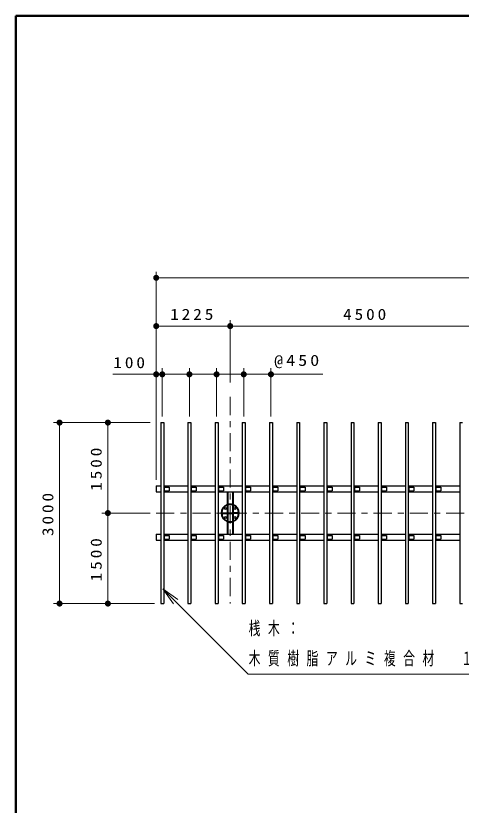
# Model space of a CAD drawing. Units: millimetres on the paper, with parts at other scales. Extents: x -365 to 10, y -38 to 257.
# Drawn here: x -365 to -291.3, y 126.1 to 257 of the extents above; entities that cross this region are included whole.
import ezdxf

# ---------------------------------------------------------------- set-up
doc = ezdxf.new("R2010")
doc.units = ezdxf.units.MM
doc.linetypes.add('USER2', pattern=[6, 3, -1, 1, -1])
doc.layers.add('LY_1', color=7, linetype='Continuous', lineweight=25)
doc.layers.add('LY_2', color=7, linetype='Continuous', lineweight=13)
doc.styles.add('ＭＳ ゴシック', font='')
doc.styles.get('ＭＳ ゴシック').set_extended_font_data('MS Gothic')

# ---------------------------------------------------------------- blocks, each defined once
blk = doc.blocks.new('filled_dot')
at = {"color": 0, "linetype": 'Continuous', "lineweight": -2, "const_width": 1.25}
blk.add_lwpolyline([(-0.625, 0, 1), (0.625, 0, 1)], format="xyb", close=True, dxfattribs=at)

msp = doc.modelspace()

# ---------------------------------------------------------------- linework, layer by layer
at = {"layer": 'LY_1', "lineweight": 13}
for p, q in [((-341.755, 180.065), (-341.755, 214.565)), ((-341.755, 213.565), (-182.255, 213.565)), ((-341.755, 205.565), (-329.505, 205.565)), ((-329.505, 196.198), (-329.505, 206.565)), ((-329.505, 205.565), (-284.505, 205.565)), ((-341.755, 180.065), (-341.755, 198.565)), ((-340.755, 190.565), (-340.755, 198.565)), ((-336.255, 190.565), (-336.255, 198.565)), ((-336.255, 190.565), (-336.255, 198.565)), ((-331.755, 190.565), (-331.755, 198.565)), ((-331.755, 190.565), (-331.755, 198.565)), ((-327.255, 190.565), (-327.255, 198.565)), ((-327.255, 190.565), (-327.255, 198.565)), ((-322.755, 190.565), (-322.755, 198.565)), ((-322.755, 190.565), (-322.755, 198.565)), ((-348.913, 197.565), (-340.755, 197.565)), ((-343.755, 197.565), (-333.255, 197.565)), ((-339.255, 197.565), (-328.755, 197.565)), ((-334.755, 197.565), (-324.255, 197.565)), ((-330.255, 197.565), (-319.755, 197.565)), ((-322.755, 197.565), (-314.176, 197.565)), ((-342.755, 189.565), (-358.755, 189.565)), ((-357.755, 159.565), (-357.755, 189.565)), ((-349.755, 174.565), (-349.755, 189.565)), ((-342.755, 174.565), (-350.755, 174.565)), ((-349.755, 159.565), (-349.755, 174.565)), ((-338.891, 159.527), (-340.659, 162.002)), ((-340.659, 162.002), (-338.184, 160.234)), ((-340.659, 162.002), (-338.537, 159.881)), ((-342.055, 159.565), (-358.755, 159.565))]:
    msp.add_line(p, q, dxfattribs=at)
at = {"layer": 'LY_1', "linetype": 'USER2', "lineweight": 13}
for p, q in [((-329.505, 193.815), (-329.505, 159.565)), ((-341.755, 174.565), (-182.255, 174.565))]:
    msp.add_line(p, q, dxfattribs=at)
at = {"layer": 'LY_1', "color": 40}
for p, q in [((-340.995, 189.565), (-340.995, 159.565)), ((-340.995, 189.565), (-340.515, 189.565)), ((-340.515, 189.565), (-340.515, 159.565)), ((-336.495, 189.565), (-336.495, 159.565)), ((-336.495, 189.565), (-336.015, 189.565)), ((-336.015, 189.565), (-336.015, 159.565)), ((-331.995, 189.565), (-331.995, 159.565)), ((-331.995, 189.565), (-331.515, 189.565)), ((-331.515, 189.565), (-331.515, 159.565)), ((-327.495, 189.565), (-327.495, 159.565)), ((-327.495, 189.565), (-327.015, 189.565)), ((-327.015, 189.565), (-327.015, 159.565)), ((-322.995, 189.565), (-322.995, 159.565)), ((-322.995, 189.565), (-322.515, 189.565)), ((-322.515, 189.565), (-322.515, 159.565)), ((-318.495, 189.565), (-318.495, 159.565)), ((-318.495, 189.565), (-318.015, 189.565)), ((-318.015, 189.565), (-318.015, 159.565)), ((-313.995, 189.565), (-313.995, 159.565)), ((-313.995, 189.565), (-313.515, 189.565)), ((-313.515, 189.565), (-313.515, 159.565)), ((-309.495, 189.565), (-309.495, 159.565)), ((-309.495, 189.565), (-309.015, 189.565)), ((-309.015, 189.565), (-309.015, 159.565)), ((-304.995, 189.565), (-304.995, 159.565)), ((-304.995, 189.565), (-304.515, 189.565)), ((-304.515, 189.565), (-304.515, 159.565)), ((-300.495, 189.565), (-300.495, 159.565)), ((-300.495, 189.565), (-300.015, 189.565)), ((-300.015, 189.565), (-300.015, 159.565)), ((-295.995, 189.565), (-295.995, 159.565)), ((-295.995, 189.565), (-295.515, 189.565)), ((-295.515, 189.565), (-295.515, 159.565)), ((-291.495, 189.565), (-291.495, 159.565)), ((-291.495, 189.565), (-291.015, 189.565)), ((-340.995, 159.565), (-340.515, 159.565)), ((-336.495, 159.565), (-336.015, 159.565)), ((-331.995, 159.565), (-331.515, 159.565)), ((-327.495, 159.565), (-327.015, 159.565)), ((-322.995, 159.565), (-322.515, 159.565)), ((-318.495, 159.565), (-318.015, 159.565)), ((-313.995, 159.565), (-313.515, 159.565)), ((-309.495, 159.565), (-309.015, 159.565)), ((-304.995, 159.565), (-304.515, 159.565)), ((-300.495, 159.565), (-300.015, 159.565)), ((-295.995, 159.565), (-295.515, 159.565)), ((-291.495, 159.565), (-291.015, 159.565))]:
    msp.add_line(p, q, dxfattribs=at)
at = {"layer": 'LY_1'}
for p, q in [((-341.755, 179.065), (-341.03, 179.065)), ((-341.755, 179.065), (-341.755, 178.065)), ((-341.755, 178.065), (-341.03, 178.065)), ((-340.515, 179.065), (-336.495, 179.065)), ((-340.515, 178.865), (-340.515, 178.265)), ((-340.515, 178.865), (-339.615, 178.865)), ((-340.515, 178.265), (-339.615, 178.265)), ((-340.515, 178.065), (-336.495, 178.065)), ((-340.445, 178.865), (-340.445, 178.265)), ((-339.615, 178.865), (-339.615, 178.265)), ((-336.015, 179.065), (-331.995, 179.065)), ((-336.015, 178.865), (-336.015, 178.265)), ((-336.015, 178.865), (-335.115, 178.865)), ((-336.015, 178.265), (-335.115, 178.265)), ((-336.015, 178.065), (-331.995, 178.065)), ((-335.945, 178.865), (-335.945, 178.265)), ((-335.115, 178.865), (-335.115, 178.265)), ((-331.515, 179.065), (-327.495, 179.065)), ((-331.515, 178.865), (-331.515, 178.265)), ((-331.515, 178.865), (-330.615, 178.865)), ((-331.515, 178.265), (-330.615, 178.265)), ((-331.515, 178.065), (-327.495, 178.065)), ((-331.445, 178.865), (-331.445, 178.265)), ((-330.615, 178.865), (-330.615, 178.265)), ((-330.005, 178.065), (-330.005, 171.065)), ((-329.915, 178.065), (-329.915, 171.065)), ((-329.095, 178.065), (-329.095, 171.065)), ((-329.005, 178.065), (-329.005, 171.065)), ((-327.015, 179.065), (-322.995, 179.065)), ((-327.015, 178.865), (-327.015, 178.265)), ((-327.015, 178.865), (-326.115, 178.865)), ((-327.015, 178.265), (-326.115, 178.265)), ((-327.015, 178.065), (-322.995, 178.065)), ((-326.945, 178.865), (-326.945, 178.265)), ((-326.115, 178.865), (-326.115, 178.265)), ((-322.515, 179.065), (-318.495, 179.065)), ((-322.515, 178.865), (-322.515, 178.265)), ((-322.515, 178.865), (-321.615, 178.865)), ((-322.515, 178.265), (-321.615, 178.265)), ((-322.515, 178.065), (-318.495, 178.065)), ((-322.445, 178.865), (-322.445, 178.265)), ((-321.615, 178.865), (-321.615, 178.265)), ((-318.015, 179.065), (-313.995, 179.065)), ((-318.015, 178.865), (-318.015, 178.265)), ((-318.015, 178.865), (-317.115, 178.865)), ((-318.015, 178.265), (-317.115, 178.265)), ((-318.015, 178.065), (-313.995, 178.065)), ((-317.945, 178.865), (-317.945, 178.265)), ((-317.115, 178.865), (-317.115, 178.265)), ((-313.515, 179.065), (-309.495, 179.065)), ((-313.515, 178.865), (-313.515, 178.265)), ((-313.515, 178.865), (-312.615, 178.865)), ((-313.515, 178.265), (-312.615, 178.265)), ((-313.515, 178.065), (-309.495, 178.065)), ((-313.445, 178.865), (-313.445, 178.265)), ((-312.615, 178.865), (-312.615, 178.265)), ((-309.015, 179.065), (-304.995, 179.065)), ((-309.015, 178.865), (-309.015, 178.265)), ((-309.015, 178.865), (-308.115, 178.865)), ((-309.015, 178.265), (-308.115, 178.265)), ((-309.015, 178.065), (-304.995, 178.065)), ((-308.945, 178.865), (-308.945, 178.265)), ((-308.115, 178.865), (-308.115, 178.265)), ((-304.515, 179.065), (-300.495, 179.065)), ((-304.515, 178.865), (-304.515, 178.265)), ((-304.515, 178.865), (-303.615, 178.865)), ((-304.515, 178.265), (-303.615, 178.265)), ((-304.515, 178.065), (-300.495, 178.065)), ((-304.445, 178.865), (-304.445, 178.265)), ((-303.615, 178.865), (-303.615, 178.265)), ((-300.015, 179.065), (-295.995, 179.065)), ((-300.015, 178.865), (-300.015, 178.265)), ((-300.015, 178.865), (-299.115, 178.865)), ((-300.015, 178.265), (-299.115, 178.265)), ((-300.015, 178.065), (-295.995, 178.065)), ((-299.945, 178.865), (-299.945, 178.265)), ((-299.115, 178.865), (-299.115, 178.265)), ((-295.515, 179.065), (-291.495, 179.065)), ((-295.515, 178.865), (-295.515, 178.265)), ((-295.515, 178.865), (-294.615, 178.865)), ((-295.515, 178.265), (-294.615, 178.265)), ((-295.515, 178.065), (-291.495, 178.065)), ((-295.445, 178.865), (-295.445, 178.265)), ((-294.615, 178.865), (-294.615, 178.265)), ((-330.805, 174.61), (-330.805, 174.52)), ((-330.805, 174.61), (-330.005, 174.61)), ((-330.805, 174.52), (-330.005, 174.52)), ((-329.915, 174.61), (-329.095, 174.61)), ((-329.915, 174.52), (-329.095, 174.52)), ((-328.205, 174.61), (-329.005, 174.61)), ((-328.205, 174.52), (-329.005, 174.52)), ((-328.205, 174.61), (-328.205, 174.52)), ((-341.755, 171.065), (-341.03, 171.065)), ((-341.755, 171.065), (-341.755, 170.065)), ((-340.515, 171.065), (-336.495, 171.065)), ((-340.515, 170.865), (-340.515, 170.265)), ((-340.515, 170.865), (-339.615, 170.865)), ((-340.515, 170.265), (-339.615, 170.265)), ((-340.445, 170.865), (-340.445, 170.265)), ((-339.615, 170.865), (-339.615, 170.265)), ((-336.015, 171.065), (-331.995, 171.065)), ((-336.015, 170.865), (-336.015, 170.265)), ((-336.015, 170.865), (-335.115, 170.865)), ((-336.015, 170.265), (-335.115, 170.265)), ((-335.945, 170.865), (-335.945, 170.265)), ((-335.115, 170.865), (-335.115, 170.265)), ((-331.515, 171.065), (-327.495, 171.065)), ((-331.515, 170.865), (-331.515, 170.265)), ((-331.515, 170.865), (-330.615, 170.865)), ((-331.515, 170.265), (-330.615, 170.265)), ((-331.445, 170.865), (-331.445, 170.265)), ((-330.615, 170.865), (-330.615, 170.265)), ((-327.015, 171.065), (-322.995, 171.065)), ((-327.015, 170.865), (-327.015, 170.265)), ((-327.015, 170.865), (-326.115, 170.865)), ((-327.015, 170.265), (-326.115, 170.265)), ((-326.945, 170.865), (-326.945, 170.265)), ((-326.115, 170.865), (-326.115, 170.265)), ((-322.515, 171.065), (-318.495, 171.065)), ((-322.515, 170.865), (-322.515, 170.265)), ((-322.515, 170.865), (-321.615, 170.865)), ((-322.515, 170.265), (-321.615, 170.265)), ((-322.445, 170.865), (-322.445, 170.265)), ((-321.615, 170.865), (-321.615, 170.265)), ((-318.015, 171.065), (-313.995, 171.065)), ((-318.015, 170.865), (-318.015, 170.265)), ((-318.015, 170.865), (-317.115, 170.865)), ((-318.015, 170.265), (-317.115, 170.265)), ((-317.945, 170.865), (-317.945, 170.265)), ((-317.115, 170.865), (-317.115, 170.265)), ((-313.515, 171.065), (-309.495, 171.065)), ((-313.515, 170.865), (-313.515, 170.265)), ((-313.515, 170.865), (-312.615, 170.865)), ((-313.515, 170.265), (-312.615, 170.265)), ((-313.445, 170.865), (-313.445, 170.265)), ((-312.615, 170.865), (-312.615, 170.265)), ((-309.015, 171.065), (-304.995, 171.065)), ((-309.015, 170.865), (-309.015, 170.265)), ((-309.015, 170.865), (-308.115, 170.865)), ((-309.015, 170.265), (-308.115, 170.265)), ((-308.945, 170.865), (-308.945, 170.265)), ((-308.115, 170.865), (-308.115, 170.265)), ((-304.515, 171.065), (-300.495, 171.065)), ((-304.515, 170.865), (-304.515, 170.265)), ((-304.515, 170.865), (-303.615, 170.865)), ((-304.515, 170.265), (-303.615, 170.265)), ((-304.445, 170.865), (-304.445, 170.265)), ((-303.615, 170.865), (-303.615, 170.265)), ((-300.015, 171.065), (-295.995, 171.065)), ((-300.015, 170.865), (-300.015, 170.265)), ((-300.015, 170.865), (-299.115, 170.865)), ((-300.015, 170.265), (-299.115, 170.265)), ((-299.945, 170.865), (-299.945, 170.265)), ((-299.115, 170.865), (-299.115, 170.265)), ((-295.515, 171.065), (-291.495, 171.065)), ((-295.515, 170.865), (-295.515, 170.265)), ((-295.515, 170.865), (-294.615, 170.865)), ((-295.515, 170.265), (-294.615, 170.265)), ((-295.445, 170.865), (-295.445, 170.265)), ((-294.615, 170.865), (-294.615, 170.265)), ((-341.755, 170.065), (-341.03, 170.065)), ((-340.515, 170.065), (-336.495, 170.065)), ((-336.015, 170.065), (-331.995, 170.065)), ((-331.515, 170.065), (-327.495, 170.065)), ((-327.015, 170.065), (-322.995, 170.065)), ((-322.515, 170.065), (-318.495, 170.065)), ((-318.015, 170.065), (-313.995, 170.065)), ((-313.515, 170.065), (-309.495, 170.065)), ((-309.015, 170.065), (-304.995, 170.065)), ((-304.515, 170.065), (-300.495, 170.065)), ((-300.015, 170.065), (-295.995, 170.065)), ((-295.515, 170.065), (-291.495, 170.065))]:
    msp.add_line(p, q, dxfattribs=at)
at = {"layer": 'LY_1', "lineweight": 13}
msp.add_lwpolyline([(-340.659, 162.002), (-326.517, 147.86), (-274.994, 147.86)], dxfattribs=at)
at = {"layer": 'LY_1'}
for centre in [(-330.255, 175.315), (-328.755, 175.315), (-330.255, 173.815), (-328.755, 173.815)]:
    msp.add_circle(centre, 0.16, dxfattribs=at)
for radius, start, end in [(1.5, 109.47122, 250.52878), (1.45, 110.17125, 249.82873), (1.4, 110.92484, 249.07514), (1.5, 74.13835, 105.86407), (1.45, 73.5749, 106.42512), (1.4, 72.97073, 107.02929), (1.5, 289.47122, 70.52878), (1.45, 290.17123, 69.82871), (1.4, 290.92482, 69.07512), (1.4, 252.97071, 287.02927), (1.45, 253.57488, 286.4251), (1.5, 254.13593, 285.86165)]:
    msp.add_arc((-329.505, 174.565), radius, start, end, dxfattribs=at)
at = {"layer": 'LY_2', "lineweight": 50}
for p, q in [((0, 257), (-365, 257)), ((-365, 257), (-365, 0))]:
    msp.add_line(p, q, dxfattribs=at)

# ---------------------------------------------------------------- block references
at = {"layer": 'LY_1', "lineweight": 13, "xscale": 0.4, "yscale": 0.4}
for p in [(-341.755, 213.565), (-341.755, 205.565), (-341.755, 197.565), (-336.255, 197.565), (-331.755, 197.565), (-327.255, 197.565), (-322.755, 197.565), (-322.755, 197.565)]:
    msp.add_blockref('filled_dot', p, dxfattribs=at)
for p, rotation in [((-329.505, 205.565), 180), ((-340.755, 197.565), 180), ((-340.755, 197.565), 180), ((-336.255, 197.565), 180), ((-331.755, 197.565), 180), ((-327.255, 197.565), 180), ((-357.755, 189.565), 270), ((-349.755, 189.565), 270), ((-349.755, 174.565), 270), ((-357.755, 159.565), 90), ((-349.755, 159.565), 90)]:
    msp.add_blockref('filled_dot', p, dxfattribs=dict(at, rotation=rotation))

# ---------------------------------------------------------------- texts
at = {"layer": 'LY_1', "style": 'ＭＳ ゴシック'}
for s, insert, char_height, attachment_point in [('\\T1.33;\\W1.15;1225', (-335.63, 206.565), 1.833, 8), ('\\T1.33;\\W1.15;4500', (-307.005, 206.565), 1.833, 8), ('\\T1.33;\\W1.15;100', (-345.997, 198.565), 1.833, 8), ('\\T1.33;\\W1.2;@450', (-318.249, 198.565), 1.833, 8), ('\\T1.64;\\W0.65;桟木：', (-326.44, 155.36), 2.199, 4), ('\\T1.64;\\W0.65;木質樹脂アルミ複合材\u3000１４５×４８', (-326.44, 150.36), 2.199, 4)]:
    msp.add_mtext(s, dxfattribs=dict(at, insert=insert, char_height=char_height, attachment_point=attachment_point))
at = {"layer": 'LY_1', "char_height": 1.833, "attachment_point": 8, "rotation": 90, "style": 'ＭＳ ゴシック'}
for s, insert in [('\\T1.33;\\W1.15;1500', (-350.755, 182.065)), ('\\T1.33;\\W1.15;3000', (-358.755, 174.565)), ('\\T1.33;\\W1.15;1500', (-350.755, 167.065))]:
    msp.add_mtext(s, dxfattribs=dict(at, insert=insert))

doc.saveas('drawing.dxf')
